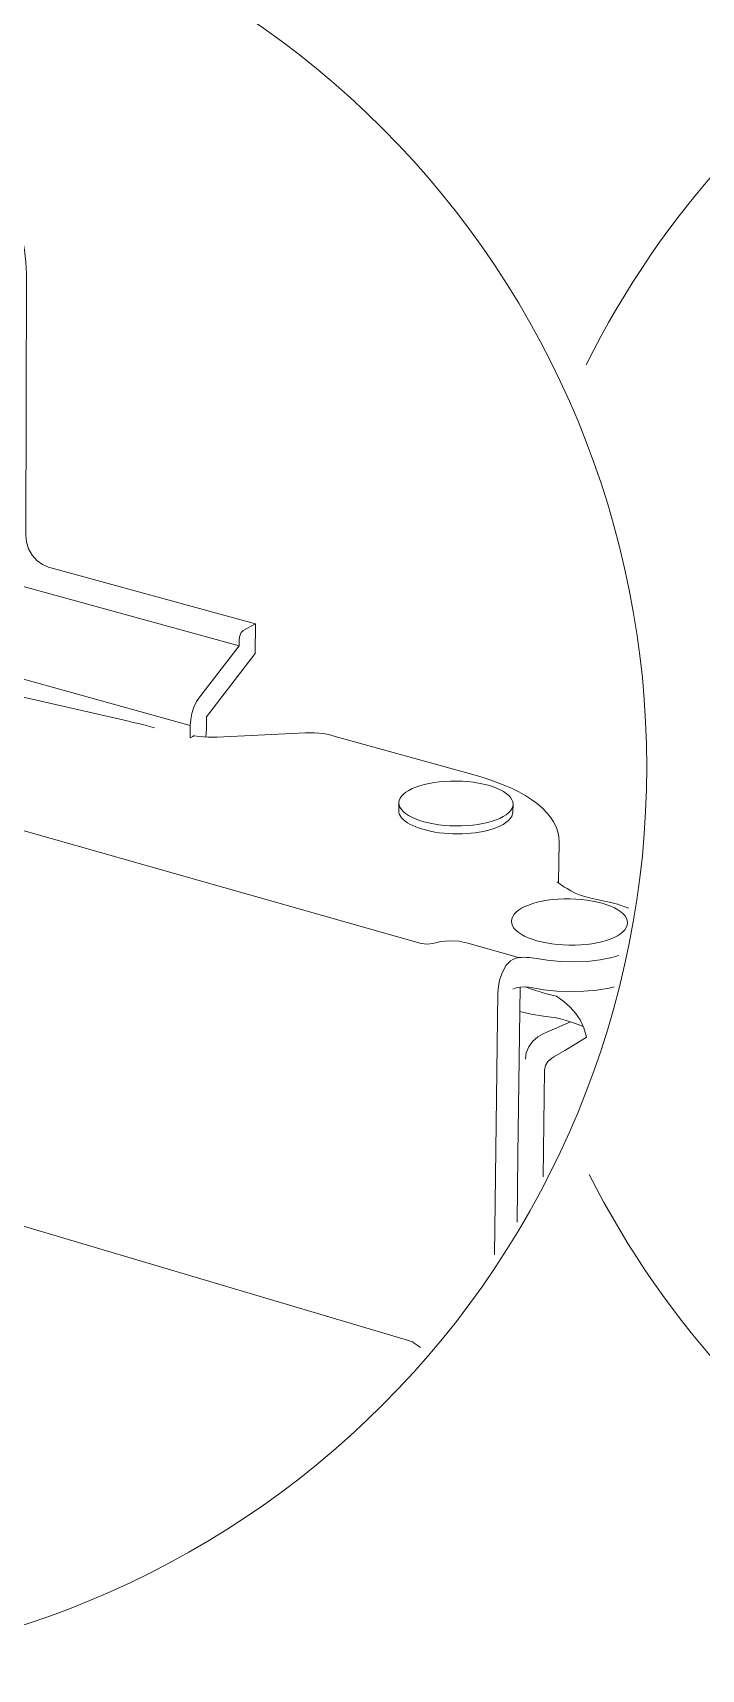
# Model space of a CAD drawing. Header units: metres. Extents: x -11.5 to 7.4, y -3.8 to 5.9.
# Drawn here: x 4.3051 to 4.3604, y -0.9102 to -0.775 of the extents above; entities that cross this region are included whole.
import ezdxf

# ---------------------------------------------------------------- set-up
doc = ezdxf.new("R2010")
doc.units = ezdxf.units.M
doc.header["$MEASUREMENT"] = 0
doc.layers.add('PDF15_Geometry_Num_Penna__7_Num_Penna__7', color=7, linetype='Continuous', lineweight=18)

msp = doc.modelspace()

# ---------------------------------------------------------------- linework, layer by layer
at = {"layer": 'PDF15_Geometry_Num_Penna__7_Num_Penna__7', "color": 7, "linetype": 'Continuous', "lineweight": 18, "flags": 128}
for points in [[(4.256346498158079, -0.905950636812423, 0.08560566081975053), (4.281302374308273, -0.9102270671008341, 0.4142213165624555), (4.355905873913105, -0.8356223389897446, 0.4142157871664482), (4.281302374308272, -0.7610200678911738, 0.3058155444465995), (4.212096931206538, -0.8077119052860855)], [(4.3064162363634, -0.8191293967582052), (4.305922376847185, -0.8189242362129123), (4.305466601025008, -0.818581482966585), (4.305073479022051, -0.8181330781819618), (4.304776180507316, -0.8176121915280445), (4.304590676062169, -0.8170433931300165), (4.304535393280505, -0.8164745947319894), (4.304590798912797, -0.7949237693805333, 0.3195067604526671), (4.296084621573822, -0.7829138921902095), (4.273611556573556, -0.777053917333637)], [(4.351137058315986, -0.8693214941869414, 0.2827982105354562), (4.417712269516686, -0.910227067100835, 0.008086615878066169), (4.42011522775976, -0.9101889834067984)]]:
    msp.add_lwpolyline(points, format="xyb", dxfattribs=at)
for points in [[(4.306416113512775, -0.8191297653100831), (4.323531662716498, -0.823826344739155), (4.322534115633994, -0.8243754870370346)], [(4.303938462089141, -0.8206109753068471), (4.32219037958266, -0.8256331088946176), (4.322200207632733, -0.8250999371781083)], [(4.239483406990635, -0.8225114744898914), (4.337246706594645, -0.8502290327108497)], [(4.323532154119, -0.8238264675897815), (4.323512498018852, -0.8262761090707036), (4.319489140019844, -0.8314935751536936)], [(4.322534729887122, -0.8243759784395381), (4.322367653035867, -0.8245442837970547), (4.322247259422463, -0.8248059556302714), (4.32220057618461, -0.8251007971324897)], [(4.294332771648145, -0.8256063274581669), (4.318146136977242, -0.832230433207986), (4.318182992165021, -0.831725517135439), (4.318286186690797, -0.8312144585315941), (4.318454492048314, -0.8307107709653074), (4.318669480643678, -0.8302451670930546), (4.318929923970638, -0.8298545021026156)], [(4.318929555418761, -0.8298542564013642), (4.322190011030782, -0.8256331088946176)], [(4.31518408553559, -0.8324062324536827), (4.314783592495079, -0.8323030379279075), (4.31442855418616, -0.8321998434021305), (4.314084572433572, -0.8321187619890207), (4.313729534124652, -0.8320229385008), (4.313348697184287, -0.831932029037616), (4.312929776549888, -0.831838662561915), (4.294761397481995, -0.8277022819870554)], [(4.319441842528862, -0.8331704861975551), (4.319468869666567, -0.8328252759387089), (4.31947869771664, -0.8324911222361955), (4.319488525766713, -0.8314935751536936)], [(4.318351543223788, -0.8331142206108826), (4.318137783134679, -0.8332370712368062), (4.318146382678494, -0.8322309246104886)], [(4.318351297522536, -0.8331144663121348), (4.318378324660237, -0.8330972672245052), (4.318407808810461, -0.8330862106681716), (4.318426236404351, -0.8330862106681716), (4.318454492048314, -0.8330788396306161), (4.318474148148461, -0.8330788396306161), (4.318499946779905, -0.8330788396306161)], [(4.318500069630529, -0.8330784710787382), (4.318864935989524, -0.8331312968478857), (4.319245772929888, -0.8331595524918489), (4.319627838376512, -0.8331792085919956), (4.320001304279321, -0.8331878081358113), (4.32037354167587, -0.8331706090481816)], [(4.329941762675958, -0.8330588149785907), (4.329783285368515, -0.8330133602469987), (4.329457731209814, -0.8329470209090006), (4.329122349001045, -0.8328917381273344), (4.328777138742197, -0.8328548829395572), (4.328414729395721, -0.8328253987893355), (4.328049863036727, -0.8328143422330028), (4.327687453690251, -0.8328253987893355), (4.320374155928999, -0.8331706090481816)], [(4.34172768317522, -0.8363297128938161), (4.329941394124077, -0.8330594292317199)], [(4.335411195392716, -0.8386117861209792), (4.335401367342644, -0.8392641229446349)], [(4.344839735231126, -0.8393759170142259), (4.344746368755423, -0.8397395548669611), (4.344476097378392, -0.8400823081132875), (4.344028921100028, -0.8404004912344316)], [(4.344849317579946, -0.838721983132432), (4.344839489529875, -0.8393755484623471)], [(4.34864171640222, -0.8434850247501293), (4.348668743539923, -0.841853568437859)], [(4.348642207804724, -0.8435124204397102), (4.348669234942426, -0.8418821926337001), (4.348669234942426, -0.8418539369897369)], [(4.348595033164369, -0.8452275380282339), (4.34864171640222, -0.8435125432903368), (4.34864171640222, -0.8434855161526329)], [(4.348501298136791, -0.8451430167975991), (4.348529553780752, -0.8451811004916356), (4.348594664612492, -0.845227783729487)], [(4.348594910313743, -0.8452275380282348), (4.348733731521039, -0.8453307325540109), (4.348929064016255, -0.8454597257112315), (4.349107197423848, -0.8455715197808216), (4.349312357969138, -0.8457017414443007)], [(4.349312357969138, -0.8457018642949272), (4.349629312584021, -0.845888597246331), (4.349992950436755, -0.8460642736414021), (4.350411871071159, -0.8462325789989187), (4.350876246437149, -0.8463836852688047), (4.351381162509696, -0.8465225064760986), (4.35191187721369, -0.8466330720394311), (4.352125637302798, -0.846680983783541), (4.352823428858045, -0.846819804990834), (4.353485593731776, -0.8469979383984247), (4.354099846861393, -0.8471932708936434), (4.354419258488798, -0.8473259495696412)], [(4.337246829445272, -0.8502296469639798), (4.337739460455227, -0.8503045858457927), (4.338206292833737, -0.8502296469639798)], [(4.345296985260816, -0.8514055731553238), (4.341094265347959, -0.8502200646151579), (4.340349790554859, -0.8500517592576413), (4.339604087255502, -0.8500063045260502), (4.338885411093846, -0.8500615873077155), (4.338206047132484, -0.8502298926652321)], [(4.343592678527374, -0.854311481860929), (4.343638133258965, -0.8537905952070108), (4.343740099278481, -0.8532672515405739), (4.343908404635997, -0.8527451363803973), (4.34413199277518, -0.852269704458072), (4.344290470082621, -0.8520289172312614), (4.344458775440135, -0.8518323562297834), (4.344635680341467, -0.8516812499598974), (4.344821184786612, -0.8515633133590095), (4.345034944875717, -0.8514699468833076), (4.345296616708938, -0.851404836051568)], [(4.345296862410189, -0.8514054503046982), (4.345538878143261, -0.8513857942045489), (4.345762466282441, -0.8513759661544755), (4.345976226371549, -0.8513857942045489), (4.34618138691684, -0.8513956222546231), (4.346396375512208, -0.8514226493923269), (4.346628563195205, -0.8514607330863635)], [(4.346628563195205, -0.8514604873851113), (4.347672793515558, -0.8516287927426278), (4.348762478567505, -0.8517319872684039), (4.34988041926341, -0.8517590144061069), (4.350979932365432, -0.8517123311682555), (4.352041361773413, -0.8515894805423319), (4.353030309312102, -0.8513953765533717), (4.353610164266462, -0.8512295282083748)], [(4.343307787925852, -0.875977909651378), (4.343591572871739, -0.8543107447571732)], [(4.345445634518182, -0.853843175274906), (4.345091824715523, -0.8539107431191644), (4.344820324832231, -0.8540225371887553)], [(4.345248827815453, -0.8677100625266974), (4.345445388816929, -0.8538426838724034)], [(4.345445020265053, -0.8538434209761574), (4.345893425049676, -0.853827450394788), (4.346339372821781, -0.8538815046701949), (4.347373775092059, -0.8540596380777847), (4.348463460144004, -0.8541689751348569), (4.349582629346173, -0.8542107443476716), (4.350690741992008, -0.8541812601974481), (4.351771827500137, -0.8540878937217462), (4.352796401720342, -0.8539171313517127), (4.353212865342224, -0.8538200793572326)], [(4.34586406375008, -0.8538265904404065), (4.346302640484629, -0.8539752396977747), (4.346712961575214, -0.8541152894113289), (4.347103626565652, -0.8542344545184744), (4.347504119606164, -0.854357305144398), (4.347951295884526, -0.8544764702515444), (4.348435327350668, -0.8545894928273947), (4.349050808986547, -0.855019470018128), (4.349582752196797, -0.8554912164216759), (4.350020100425088, -0.8559973610004832), (4.350393566327897, -0.8565563313484361), (4.350700692892705, -0.8572098966783521), (4.350914452981813, -0.8579924551654878)], [(4.345417501724848, -0.8558649280257367), (4.346348709469352, -0.856089744671177), (4.347356084601927, -0.8562568215224342), (4.348408914466095, -0.856371072604543), (4.348445769653871, -0.8563796721483579), (4.348520708535686, -0.8563968712359875), (4.348781151862642, -0.8564730386240598), (4.349161988803008, -0.856586061199911), (4.349600565537557, -0.856724882407204), (4.34738311173963, -0.8576757462518563), (4.346890480729675, -0.8579533886664441), (4.346461732045201, -0.858328083075512), (4.346143548924056, -0.8587740308476155), (4.345938388378764, -0.8592752614013852), (4.34586467800321, -0.8597986050678221)], [(4.349600196985678, -0.8567243910047004), (4.350160395839893, -0.8569098954498449), (4.350644427306031, -0.8571052279450653)], [(4.336212672876245, -0.8830633195015416), (4.251502252276651, -0.8579207103999478)], [(4.348043802405847, -0.8597245261403899), (4.348129797843995, -0.8596569582961306), (4.348213336269621, -0.8596139605770574), (4.349134715964052, -0.8590807888605481), (4.350047496114668, -0.8585414746127418), (4.350913593027432, -0.8579923323148622)], [(4.34745755921894, -0.8607031542264991), (4.347532498100751, -0.86033091682995), (4.347727830595971, -0.859985706571103), (4.348044785210858, -0.8597252632441448)], [(4.347330408821108, -0.8695293574460052), (4.347458173472068, -0.860702539973369)], [(4.345174503186767, -0.8732834268729883), (4.345249442068583, -0.8677096939748195)], [(4.337181964314782, -0.8836392432358728), (4.33701243045101, -0.8835004220285789), (4.336846582106009, -0.883370200365099), (4.336678276748495, -0.8832670058393228), (4.336519799441053, -0.8831748678698803), (4.336361322133611, -0.8831097570381408), (4.336212672876245, -0.8830630738002894)]]:
    msp.add_lwpolyline(points, dxfattribs=at)
at = {"layer": 'PDF15_Geometry_Num_Penna__7_Num_Penna__7', "color": 7, "linetype": 'Continuous', "lineweight": 18}
msp.add_arc((4.417695711822248, -0.8356272319753302), 0.07460655189297061, 89.98652937881918, 153.5610025008283, dxfattribs=at)
for centre, major_axis, ratio in [((4.34012768910708, -0.8386656583241798), (-0.004722311208756658, 6.016063144931216e-05), 0.3932483746253108), ((4.349517028292251, -0.848460615084428), (-0.004803017668186804, 7.302084450311428e-05), 0.3985281595601272)]:
    msp.add_ellipse(centre, major_axis=major_axis, ratio=ratio, dxfattribs=at)
for centre, major_axis, ratio, start_param, end_param in [((4.301128655818319, -0.8492461513121512), (0.04749528672684455, 0.007897817473429547), 0.2617064117261951, 6.243076624929182, 6.78688291135844), ((4.340086093522402, -0.8393563765329421), (-0.004684491397657808, 8.660285818684661e-05), 0.3882670237099597, 6.280072892624592, 8.86162118340157)]:
    msp.add_ellipse(centre, major_axis=major_axis, ratio=ratio, start_param=start_param, end_param=end_param, dxfattribs=at)

doc.saveas('drawing.dxf')
